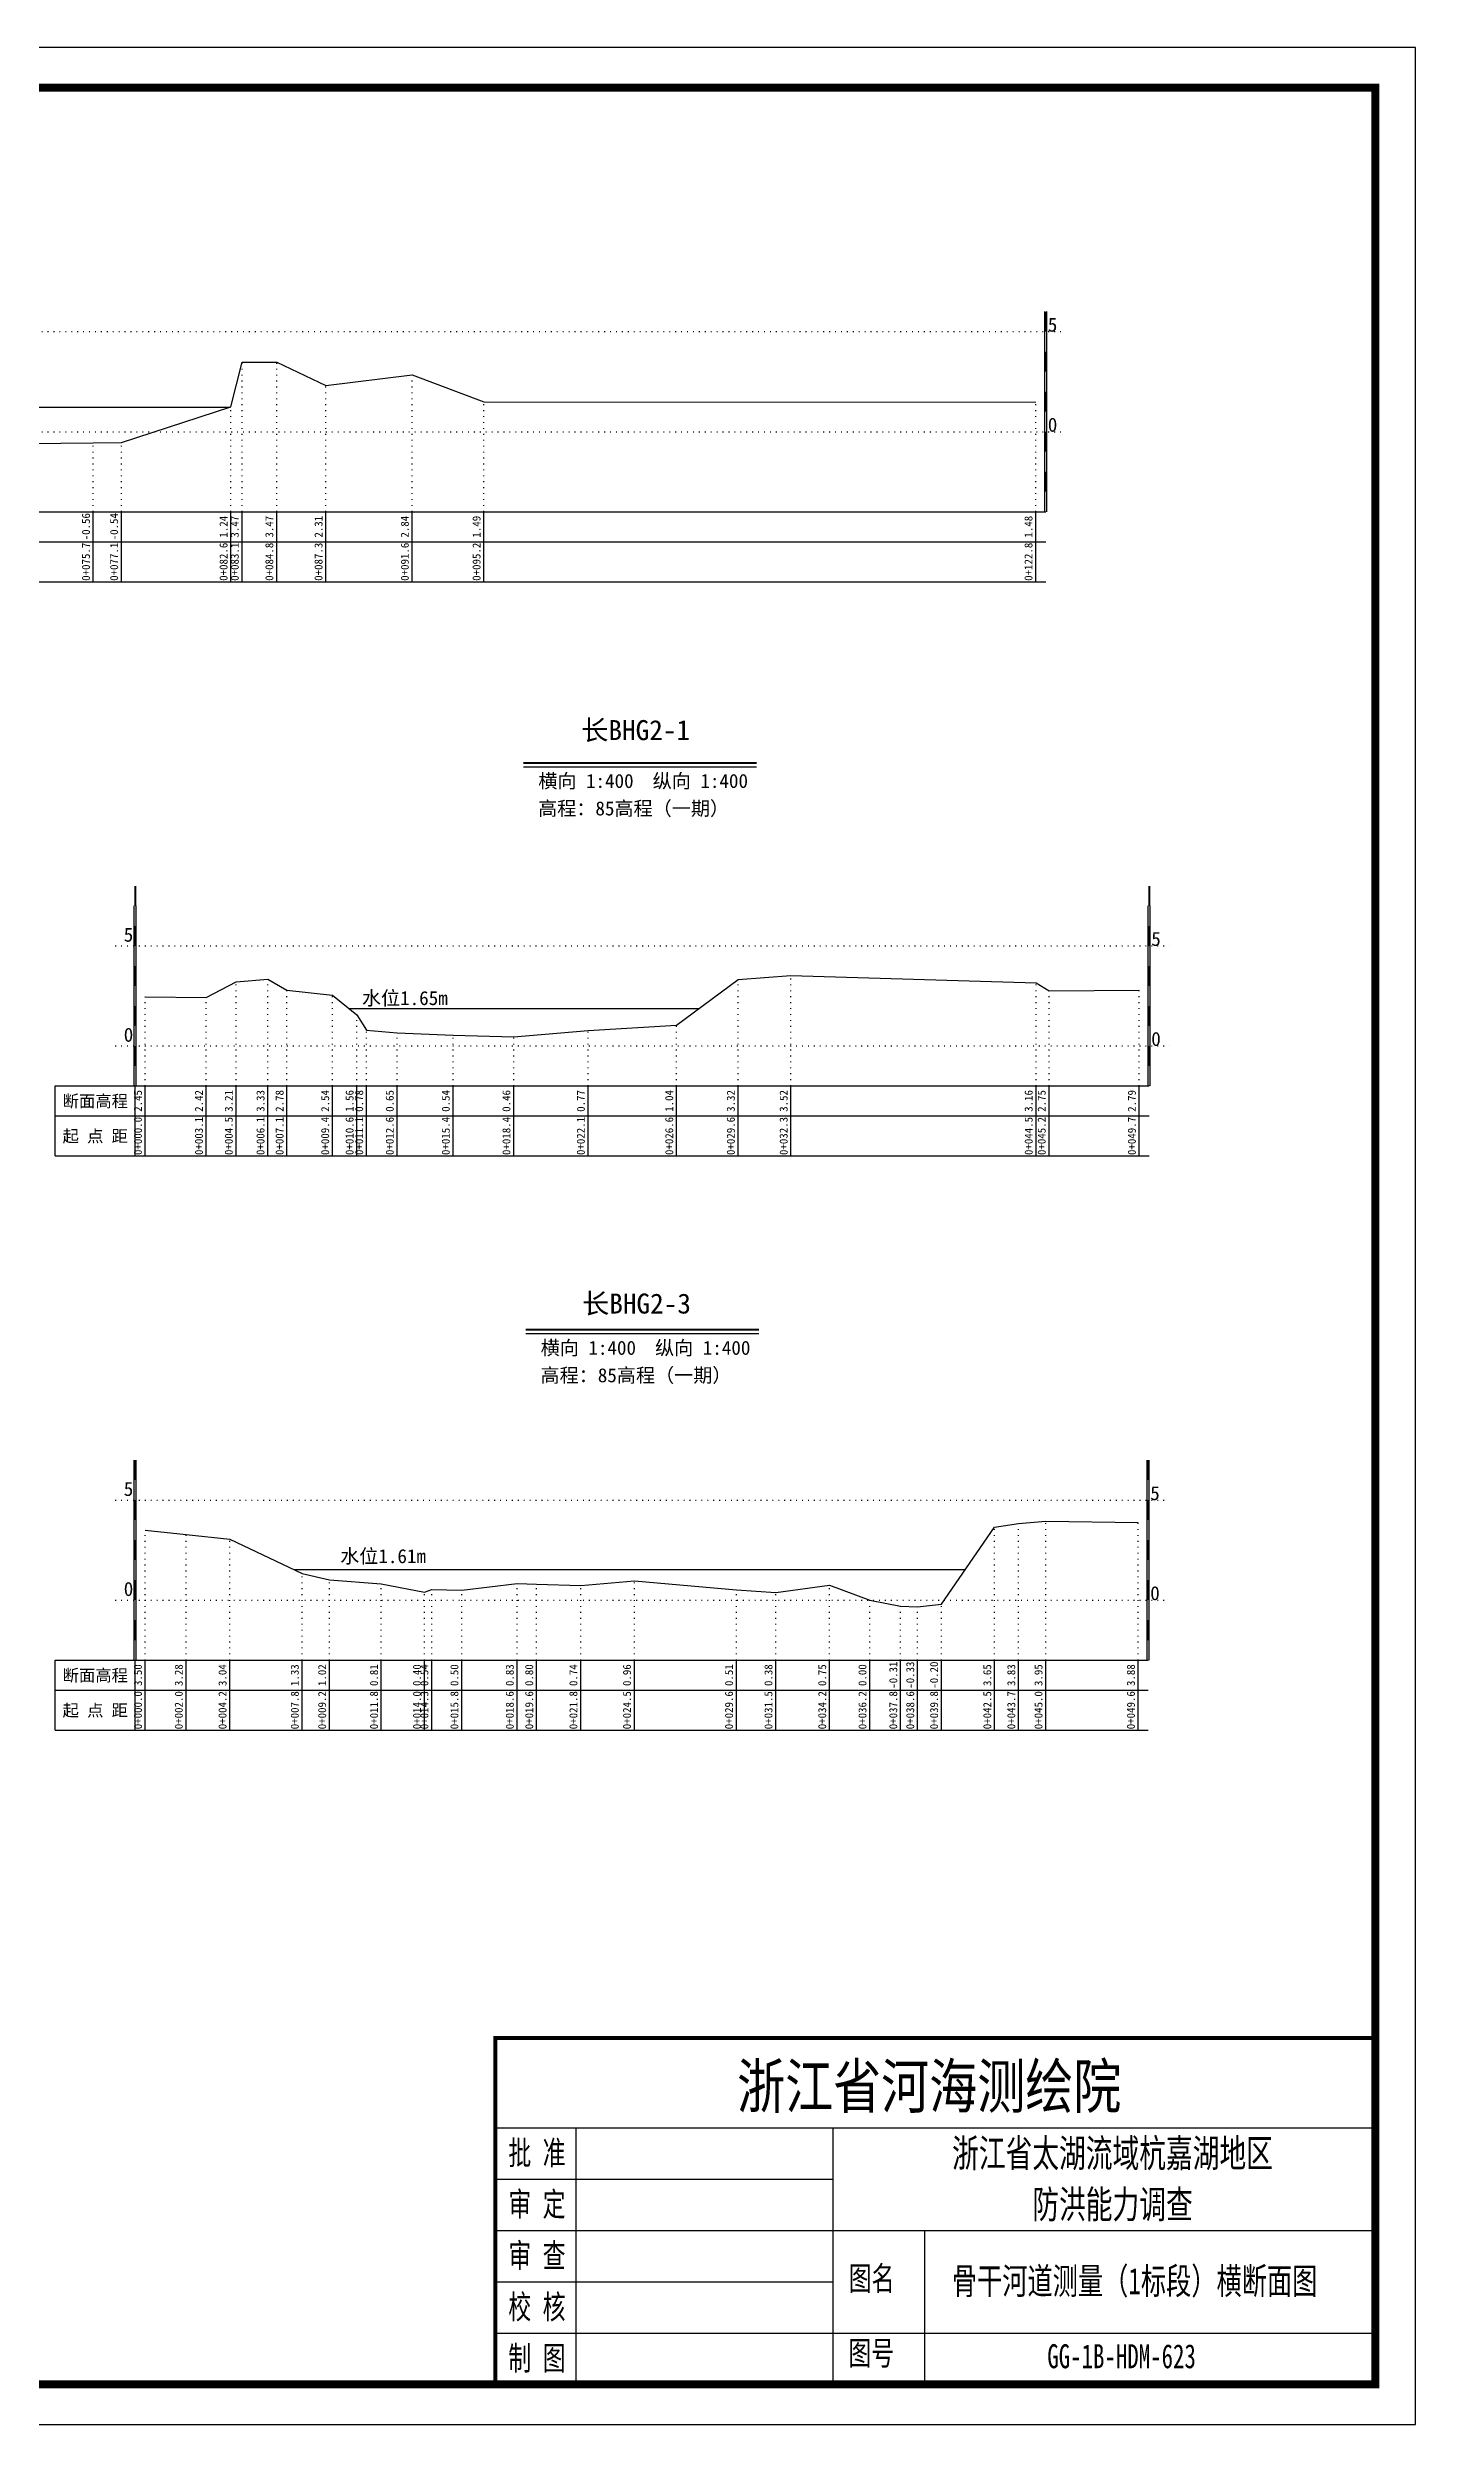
# Model space of a CAD drawing. Header units: millimetres. Extents: x 518104 to 523342, y 3371901 to 3372198.
# Drawn here: x 519798.6 to 519969.5, y 3371900.9 to 3372197.9 of the extents above; entities that cross this region are included whole.
import ezdxf
from ezdxf.enums import TextEntityAlignment as Align

# ---------------------------------------------------------------- set-up
doc = ezdxf.new("R2010")
doc.units = ezdxf.units.MM
doc.header["$LTSCALE"] = 0.4
doc.header["$MEASUREMENT"] = 0
doc.linetypes.add('X4', pattern=[1.6, 0, -1.6])
for name, color, linetype in [('DMX', 1, 'Continuous'), ('TEXT', 7, 'Continuous'), ('zdm1', 5, 'Continuous'), ('ZDMT5', 3, 'Continuous'), ('图层1', 4, 'Continuous'), ('图框', 7, 'Continuous'), ('断面名称', 5, 'Continuous'), ('比例尺', 3, 'Continuous'), ('水位', 4, 'Continuous')]:
    doc.layers.add(name, color=color, linetype=linetype)
doc.styles.add('HDM', font='仿宋_GB2312.ttf')
doc.styles.add('tk2', font='SimSun.ttf', dxfattribs={"width": 0.8})

msp = doc.modelspace()

# ---------------------------------------------------------------- linework, layer by layer
at = {"lineweight": 100, "const_width": 0.5}
msp.add_lwpolyline([(519964.52, 3371949.15), (519854.52, 3371949.15), (519854.52, 3371905.87), (519964.52, 3371905.87), (519964.52, 3371949.15)], dxfattribs=at)
at = {"layer": 'DMX', "linetype": 'Continuous', "flags": 128}
for points in [[(519792.05, 3372148.37), (519804.27, 3372148.47), (519807.8, 3372148.52), (519807.8, 3372148.52), (519821.47, 3372152.97), (519822.87, 3372158.55), (519827.2, 3372158.55), (519833.35, 3372155.65), (519844.12, 3372156.97), (519853.1, 3372153.6), (519922.07, 3372153.57)], [(519810.77, 3372079.25), (519818.4, 3372079.17), (519822.12, 3372081.15), (519826.1, 3372081.45), (519828.47, 3372080.07), (519834.17, 3372079.47), (519837.22, 3372077.02), (519838.42, 3372075.07), (519842.25, 3372074.75), (519849.25, 3372074.47), (519856.82, 3372074.27), (519866.12, 3372075.05), (519877.17, 3372075.72), (519884.87, 3372081.42), (519891.47, 3372081.92), (519922.1, 3372081.02), (519923.72, 3372080), (519935, 3372080.1)], [(519810.77, 3372012.62), (519815.87, 3372012.07), (519821.35, 3372011.47), (519830.37, 3372007.2), (519833.8, 3372006.42), (519840.27, 3372005.9), (519845.65, 3372004.87), (519846.57, 3372005.22), (519850.32, 3372005.12), (519857.25, 3372005.95), (519859.67, 3372005.87), (519865.2, 3372005.72), (519871.9, 3372006.27), (519884.65, 3372005.15), (519889.57, 3372004.82), (519896.3, 3372005.75), (519901.32, 3372003.87), (519905.17, 3372003.1), (519907.3, 3372003.05), (519910.27, 3372003.37), (519916.92, 3372013), (519919.92, 3372013.45), (519923.32, 3372013.75), (519934.87, 3372013.57)]]:
    msp.add_lwpolyline(points, dxfattribs=at)
at = {"layer": 'TEXT', "color": 0}
for p, q in [((519854.52, 3371937.95, 0), (519964.52, 3371937.95, 0)), ((519864.6, 3371937.95, 0), (519864.6, 3371912.29, 0)), ((519896.69, 3371937.95, 0), (519896.69, 3371912.29, 0)), ((519854.52, 3371931.54, 0), (519896.69, 3371931.54, 0)), ((519854.52, 3371925.12, 0), (519896.69, 3371925.12, 0)), ((519896.69, 3371925.12, 0), (519964.52, 3371925.12, 0)), ((519908.17, 3371925.12, 0), (519908.17, 3371905.87, 0)), ((519854.52, 3371918.7, 0), (519896.69, 3371918.7, 0)), ((519854.52, 3371912.29, 0), (519964.52, 3371912.29, 0)), ((519864.6, 3371912.29, 0), (519864.6, 3371905.87, 0)), ((519896.69, 3371912.29, 0), (519896.69, 3371905.87, 0))]:
    msp.add_line(p, q, dxfattribs=at)
at = {"layer": 'zdm1', "linetype": 'Continuous'}
for p, q in [((519923.2, 3372139.87), (519923.2, 3372164.87)), ((519923.45, 3372139.87), (519923.45, 3372164.87)), ((519615.1, 3372139.87), (519923.32, 3372139.87)), ((519603.85, 3372136.12), (519923.32, 3372136.12)), ((519603.85, 3372131.12), (519923.32, 3372131.12)), ((519809.4, 3372068.12), (519809.4, 3372090.62)), ((519809.65, 3372068.12), (519809.65, 3372090.62)), ((519936.12, 3372068.12), (519936.12, 3372090.62)), ((519936.37, 3372068.12), (519936.37, 3372090.62)), ((519799.52, 3372059.37), (519799.52, 3372068.12)), ((519799.52, 3372068.12), (519810.77, 3372068.12)), ((519809.52, 3372059.37), (519809.52, 3372068.12)), ((519810.77, 3372068.12), (519936.25, 3372068.12)), ((519799.52, 3372064.37), (519936.25, 3372064.37)), ((519799.52, 3372059.37), (519936.25, 3372059.37)), ((519809.4, 3371996.37), (519809.4, 3372021.37)), ((519809.65, 3371996.37), (519809.65, 3372021.37)), ((519936, 3371996.37), (519936, 3372021.37)), ((519936.25, 3371996.37), (519936.25, 3372021.37)), ((519799.52, 3371987.62), (519799.52, 3371996.37)), ((519799.52, 3371996.37), (519810.77, 3371996.37)), ((519809.52, 3371987.62), (519809.52, 3371996.37)), ((519810.77, 3371996.37), (519936.12, 3371996.37)), ((519799.52, 3371992.62), (519936.12, 3371992.62)), ((519799.52, 3371987.62), (519936.12, 3371987.62))]:
    msp.add_line(p, q, dxfattribs=at)
at = {"layer": 'zdm1', "linetype": 'X4'}
for p, q in [((519611.35, 3372162.37), (519925.82, 3372162.37)), ((519611.35, 3372149.87), (519925.82, 3372149.87)), ((519807.02, 3372085.62), (519938.75, 3372085.62)), ((519807.02, 3372073.12), (519938.75, 3372073.12)), ((519807.02, 3372016.37), (519938.62, 3372016.37)), ((519807.02, 3372003.87), (519938.62, 3372003.87))]:
    msp.add_line(p, q, dxfattribs=at)
at = {"layer": 'zdm1', "linetype": 'Continuous', "flags": 128}
for points in [[(519923.32, 3372162.37, 0.25, 0.25, 0), (519923.32, 3372164.87, 0.25, 0.25, 0)], [(519923.32, 3372157.37, 0.25, 0.25, 0), (519923.32, 3372159.87, 0.25, 0.25, 0)], [(519923.32, 3372152.37, 0.25, 0.25, 0), (519923.32, 3372154.87, 0.25, 0.25, 0)], [(519923.32, 3372147.37, 0.25, 0.25, 0), (519923.32, 3372149.87, 0.25, 0.25, 0)], [(519923.32, 3372142.37, 0.25, 0.25, 0), (519923.32, 3372144.87, 0.25, 0.25, 0)], [(519809.52, 3372090.62, 0.25, 0.25, 0), (519809.52, 3372093.12, 0.25, 0.25, 0)], [(519936.25, 3372090.62, 0.25, 0.25, 0), (519936.25, 3372093.12, 0.25, 0.25, 0)], [(519809.52, 3372085.62, 0.25, 0.25, 0), (519809.52, 3372088.12, 0.25, 0.25, 0)], [(519936.25, 3372085.62, 0.25, 0.25, 0), (519936.25, 3372088.12, 0.25, 0.25, 0)], [(519809.52, 3372080.62, 0.25, 0.25, 0), (519809.52, 3372083.12, 0.25, 0.25, 0)], [(519936.25, 3372080.62, 0.25, 0.25, 0), (519936.25, 3372083.12, 0.25, 0.25, 0)], [(519809.52, 3372075.62, 0.25, 0.25, 0), (519809.52, 3372078.12, 0.25, 0.25, 0)], [(519936.25, 3372075.62, 0.25, 0.25, 0), (519936.25, 3372078.12, 0.25, 0.25, 0)], [(519809.52, 3372070.62, 0.25, 0.25, 0), (519809.52, 3372073.12, 0.25, 0.25, 0)], [(519936.25, 3372070.62, 0.25, 0.25, 0), (519936.25, 3372073.12, 0.25, 0.25, 0)], [(519809.52, 3372018.87, 0.25, 0.25, 0), (519809.52, 3372021.37, 0.25, 0.25, 0)], [(519936.12, 3372018.87, 0.25, 0.25, 0), (519936.12, 3372021.37, 0.25, 0.25, 0)], [(519809.52, 3372013.87, 0.25, 0.25, 0), (519809.52, 3372016.37, 0.25, 0.25, 0)], [(519936.12, 3372013.87, 0.25, 0.25, 0), (519936.12, 3372016.37, 0.25, 0.25, 0)], [(519809.52, 3372008.87, 0.25, 0.25, 0), (519809.52, 3372011.37, 0.25, 0.25, 0)], [(519936.12, 3372008.87, 0.25, 0.25, 0), (519936.12, 3372011.37, 0.25, 0.25, 0)], [(519809.52, 3372003.87, 0.25, 0.25, 0), (519809.52, 3372006.37, 0.25, 0.25, 0)], [(519936.12, 3372003.87, 0.25, 0.25, 0), (519936.12, 3372006.37, 0.25, 0.25, 0)], [(519809.52, 3371998.87, 0.25, 0.25, 0), (519809.52, 3372001.37, 0.25, 0.25, 0)], [(519936.12, 3371998.87, 0.25, 0.25, 0), (519936.12, 3372001.37, 0.25, 0.25, 0)]]:
    msp.add_lwpolyline(points, format="xyseb", dxfattribs=at)
at = {"layer": 'ZDMT5', "linetype": 'X4'}
for p, q in [((519822.87, 3372139.87), (519822.87, 3372158.55)), ((519827.2, 3372139.87), (519827.2, 3372158.55)), ((519844.12, 3372139.87), (519844.12, 3372156.97)), ((519821.47, 3372139.87), (519821.47, 3372152.97)), ((519833.35, 3372139.87), (519833.35, 3372155.65)), ((519853.1, 3372139.87), (519853.1, 3372153.6)), ((519922.07, 3372139.87), (519922.07, 3372153.57)), ((519804.27, 3372139.87), (519804.27, 3372148.47)), ((519807.8, 3372139.87), (519807.8, 3372148.52)), ((519807.8, 3372139.87), (519807.8, 3372148.52)), ((519891.47, 3372068.12), (519891.47, 3372081.92)), ((519810.77, 3372068.12), (519810.77, 3372079.25)), ((519818.4, 3372068.12), (519818.4, 3372079.17)), ((519822.12, 3372068.12), (519822.12, 3372081.15)), ((519826.1, 3372068.12), (519826.1, 3372081.45)), ((519828.47, 3372068.12), (519828.47, 3372080.07)), ((519834.17, 3372068.12), (519834.17, 3372079.47)), ((519884.87, 3372068.12), (519884.87, 3372081.42)), ((519922.1, 3372068.12), (519922.1, 3372081.02)), ((519923.72, 3372068.12), (519923.72, 3372080)), ((519935, 3372068.12), (519935, 3372080.1)), ((519837.22, 3372068.12), (519837.22, 3372077.02)), ((519877.17, 3372068.12), (519877.17, 3372075.72)), ((519838.42, 3372068.12), (519838.42, 3372075.07)), ((519842.25, 3372068.12), (519842.25, 3372074.75)), ((519849.25, 3372068.12), (519849.25, 3372074.47)), ((519856.82, 3372068.12), (519856.82, 3372074.27)), ((519866.12, 3372068.12), (519866.12, 3372075.05)), ((519919.92, 3371996.37), (519919.92, 3372013.45)), ((519923.32, 3371996.37), (519923.32, 3372013.75)), ((519934.87, 3371996.37), (519934.87, 3372013.57)), ((519810.77, 3371996.37), (519810.77, 3372012.62)), ((519815.87, 3371996.37), (519815.87, 3372012.07)), ((519821.35, 3371996.37), (519821.35, 3372011.47)), ((519916.92, 3371996.37), (519916.92, 3372013)), ((519830.37, 3371996.37), (519830.37, 3372007.2)), ((519833.8, 3371996.37), (519833.8, 3372006.42)), ((519840.27, 3371996.37), (519840.27, 3372005.9)), ((519845.65, 3371996.37), (519845.65, 3372004.87)), ((519846.57, 3371996.37), (519846.57, 3372005.22)), ((519850.32, 3371996.37), (519850.32, 3372005.12)), ((519857.25, 3371996.37), (519857.25, 3372005.95)), ((519859.67, 3371996.37), (519859.67, 3372005.87)), ((519865.2, 3371996.37), (519865.2, 3372005.72)), ((519871.9, 3371996.37), (519871.9, 3372006.27)), ((519884.65, 3371996.37), (519884.65, 3372005.15)), ((519889.57, 3371996.37), (519889.57, 3372004.82)), ((519896.3, 3371996.37), (519896.3, 3372005.75)), ((519901.32, 3371996.37), (519901.32, 3372003.87)), ((519905.17, 3371996.37), (519905.17, 3372003.1)), ((519907.3, 3371996.37), (519907.3, 3372003.05)), ((519910.27, 3371996.37), (519910.27, 3372003.37))]:
    msp.add_line(p, q, dxfattribs=at)
at = {"layer": 'ZDMT5', "linetype": 'Continuous'}
for p, q in [((519804.27, 3372131.12), (519804.27, 3372139.87)), ((519807.8, 3372131.12), (519807.8, 3372139.87)), ((519821.47, 3372131.12), (519821.47, 3372139.87)), ((519822.87, 3372131.12), (519822.87, 3372139.87)), ((519827.2, 3372131.12), (519827.2, 3372139.87)), ((519833.35, 3372131.12), (519833.35, 3372139.87)), ((519844.12, 3372131.12), (519844.12, 3372139.87)), ((519853.1, 3372131.12), (519853.1, 3372139.87)), ((519922.07, 3372131.12), (519922.07, 3372139.87)), ((519810.77, 3372059.37), (519810.77, 3372068.12)), ((519818.4, 3372059.37), (519818.4, 3372068.12)), ((519822.12, 3372059.37), (519822.12, 3372068.12)), ((519826.1, 3372059.37), (519826.1, 3372068.12)), ((519828.47, 3372059.37), (519828.47, 3372068.12)), ((519834.17, 3372059.37), (519834.17, 3372068.12)), ((519837.22, 3372059.37), (519837.22, 3372068.12)), ((519838.42, 3372059.37), (519838.42, 3372068.12)), ((519842.25, 3372059.37), (519842.25, 3372068.12)), ((519849.25, 3372059.37), (519849.25, 3372068.12)), ((519856.82, 3372059.37), (519856.82, 3372068.12)), ((519866.12, 3372059.37), (519866.12, 3372068.12)), ((519877.17, 3372059.37), (519877.17, 3372068.12)), ((519884.87, 3372059.37), (519884.87, 3372068.12)), ((519891.47, 3372059.37), (519891.47, 3372068.12)), ((519922.1, 3372059.37), (519922.1, 3372068.12)), ((519923.72, 3372059.37), (519923.72, 3372068.12)), ((519935, 3372059.37), (519935, 3372068.12)), ((519810.77, 3371987.62), (519810.77, 3371996.37)), ((519815.87, 3371987.62), (519815.87, 3371996.37)), ((519821.35, 3371987.62), (519821.35, 3371996.37)), ((519830.37, 3371987.62), (519830.37, 3371996.37)), ((519833.8, 3371987.62), (519833.8, 3371996.37)), ((519840.27, 3371987.62), (519840.27, 3371996.37)), ((519845.65, 3371987.62), (519845.65, 3371996.37)), ((519846.57, 3371987.62), (519846.57, 3371996.37)), ((519850.32, 3371987.62), (519850.32, 3371996.37)), ((519857.25, 3371987.62), (519857.25, 3371996.37)), ((519859.67, 3371987.62), (519859.67, 3371996.37)), ((519865.2, 3371987.62), (519865.2, 3371996.37)), ((519871.9, 3371987.62), (519871.9, 3371996.37)), ((519884.65, 3371987.62), (519884.65, 3371996.37)), ((519889.57, 3371987.62), (519889.57, 3371996.37)), ((519896.3, 3371987.62), (519896.3, 3371996.37)), ((519901.32, 3371987.62), (519901.32, 3371996.37)), ((519905.17, 3371987.62), (519905.17, 3371996.37)), ((519907.3, 3371987.62), (519907.3, 3371996.37)), ((519910.27, 3371987.62), (519910.27, 3371996.37)), ((519916.92, 3371987.62), (519916.92, 3371996.37)), ((519919.92, 3371987.62), (519919.92, 3371996.37)), ((519923.32, 3371987.62), (519923.32, 3371996.37)), ((519934.87, 3371987.62), (519934.87, 3371996.37))]:
    msp.add_line(p, q, dxfattribs=at)
at = {"layer": '图层1', "color": 6, "linetype": 'Continuous', "flags": 128}
msp.add_lwpolyline([(519685.13, 3372152.94), (519821.39, 3372152.94)], dxfattribs=at)
at = {"layer": '图框', "flags": 128}
msp.add_lwpolyline([(519549.52, 3371900.87), (519969.52, 3371900.87), (519969.52, 3372197.87), (519549.52, 3372197.87)], close=True, dxfattribs=at)
at = {"layer": '图框', "const_width": 1, "flags": 128}
msp.add_lwpolyline([(519574.52, 3371905.87), (519964.52, 3371905.87), (519964.52, 3372192.87), (519574.52, 3372192.87)], close=True, dxfattribs=at)
at = {"layer": '比例尺', "color": 3, "linetype": 'Continuous', "lineweight": 40}
for p, q in [((519858.03, 3372108.5), (519887.15, 3372108.5)), ((519858.32, 3372037.67), (519887.45, 3372037.67))]:
    msp.add_line(p, q, dxfattribs=at)
at = {"layer": '比例尺', "color": 3, "linetype": 'Continuous'}
for p, q in [((519858.03, 3372108), (519887.15, 3372108)), ((519858.32, 3372037.17), (519887.45, 3372037.17))]:
    msp.add_line(p, q, dxfattribs=at)
at = {"layer": '水位', "color": 6, "linetype": 'Continuous', "flags": 128}
for points in [[(519879.94, 3372077.77), (519836.29, 3372077.77)], [(519913.24, 3372007.67), (519829.37, 3372007.67)]]:
    msp.add_lwpolyline(points, dxfattribs=at)

# ---------------------------------------------------------------- texts
at = {"layer": 'TEXT', "color": 7, "ltscale": 8, "style": 'tk2'}
for tag, p, s, height, width in [('浙江省河海测绘院', (519884.74, 3371940.39, 0), '（单位名称）', 5.5, 0.8), ('批 准', (519856.14, 3371933.32, 0), '批准', 3, 0.7), ('审 定', (519856.14, 3371926.91, 0), '审定', 3, 0.7), ('审 查', (519856.14, 3371920.49, 0), '审 查', 3, 0.7), ('图名', (519898.68, 3371917.62, 0), '审查', 3, 0.7), ('校 核', (519856.14, 3371914.07, 0), '校 核', 3, 0.7), ('制 图', (519856.14, 3371907.66, 0), '制 图', 3, 0.7), ('图号', (519898.63, 3371908.29, 0), '图号', 3, 0.7)]:
    msp.add_attdef(tag, p, s, height=height, dxfattribs=dict(at, width=width))
at = {"layer": 'TEXT', "color": 0, "style": 'tk2', "width": 0.7}
for tag, text, height, p in [('浙江省太湖流域杭嘉湖地区', '浙江省太湖流域杭嘉湖地区', 3.5, (519931.66, 3371934.77, -206.67)), ('防洪能力调查', '防洪能力调查', 3.5, (519931.66, 3371928.38, -206.67)), ('骨干河道测量（1标段）横断面图', '骨干河道测量（1标段）横断面图', 3.3, (519934.42, 3371918.8, -206.67)), ('GG-1B-HDM-623', 'GG-1B-HDM-001', 3, (519932.79, 3371909.4, -206.67))]:
    msp.add_attdef(tag, text=text, height=height, dxfattribs=at).set_placement(p, align=Align.MIDDLE_CENTER)
at = {"layer": 'zdm1', "linetype": 'Continuous', "style": 'HDM'}
for s, p in [('5', (519923.57, 3372162.37)), ('0', (519923.57, 3372149.87)), ('5', (519936.5, 3372085.62)), ('0', (519936.5, 3372073.12)), ('5', (519936.37, 3372016.37)), ('0', (519936.37, 3372003.87))]:
    msp.add_text(s, height=1.75, dxfattribs=at).set_placement(p)
for s, p in [('5', (519809.27, 3372085.62)), ('0', (519809.27, 3372073.12)), ('5', (519809.27, 3372016.37)), ('0', (519809.27, 3372003.87))]:
    msp.add_text(s, height=1.75, dxfattribs=at).set_placement(p, align=Align.BOTTOM_RIGHT)
for s, p in [('断面高程', (519804.52, 3372066.25)), ('起 点 距', (519804.52, 3372061.87)), ('断面高程', (519804.52, 3371994.5)), ('起 点 距', (519804.52, 3371990.12))]:
    msp.add_text(s, height=1.5, dxfattribs=at).set_placement(p, align=Align.MIDDLE)
at = {"layer": 'ZDMT5', "linetype": 'Continuous', "style": 'HDM'}
for s, p in [('-0.56', (519804.15, 3372138)), ('-0.54', (519807.67, 3372138)), ('1.24', (519821.35, 3372138)), ('3.47', (519822.75, 3372138)), ('3.47', (519827.07, 3372138)), ('2.31', (519833.22, 3372138)), ('2.84', (519844, 3372138)), ('1.49', (519852.97, 3372138)), ('1.48', (519921.95, 3372138)), ('0+075.7', (519804.15, 3372133.62)), ('0+077.1', (519807.67, 3372133.62)), ('0+082.6', (519821.35, 3372133.62)), ('0+083.1', (519822.75, 3372133.62)), ('0+084.8', (519827.07, 3372133.62)), ('0+087.3', (519833.22, 3372133.62)), ('0+091.6', (519844, 3372133.62)), ('0+095.2', (519852.97, 3372133.62)), ('0+122.8', (519921.95, 3372133.62)), ('2.45', (519810.65, 3372066.25)), ('2.42', (519818.27, 3372066.25)), ('3.21', (519822, 3372066.25)), ('3.33', (519825.97, 3372066.25)), ('2.78', (519828.35, 3372066.25)), ('2.54', (519834.05, 3372066.25)), ('1.56', (519837.1, 3372066.25)), ('0.78', (519838.3, 3372066.25)), ('0.65', (519842.12, 3372066.25)), ('0.54', (519849.12, 3372066.25)), ('0.46', (519856.7, 3372066.25)), ('0.77', (519866, 3372066.25)), ('1.04', (519877.05, 3372066.25)), ('3.32', (519884.75, 3372066.25)), ('3.52', (519891.35, 3372066.25)), ('3.16', (519921.97, 3372066.25)), ('2.75', (519923.6, 3372066.25)), ('2.79', (519934.87, 3372066.25)), ('0+000.0', (519810.65, 3372061.87)), ('0+003.1', (519818.27, 3372061.87)), ('0+004.5', (519822, 3372061.87)), ('0+006.1', (519825.97, 3372061.87)), ('0+007.1', (519828.35, 3372061.87)), ('0+009.4', (519834.05, 3372061.87)), ('0+010.6', (519837.1, 3372061.87)), ('0+011.1', (519838.3, 3372061.87)), ('0+012.6', (519842.12, 3372061.87)), ('0+015.4', (519849.12, 3372061.87)), ('0+018.4', (519856.7, 3372061.87)), ('0+022.1', (519866, 3372061.87)), ('0+026.6', (519877.05, 3372061.87)), ('0+029.6', (519884.75, 3372061.87)), ('0+032.3', (519891.35, 3372061.87)), ('0+044.5', (519921.97, 3372061.87)), ('0+045.2', (519923.6, 3372061.87)), ('0+049.7', (519934.87, 3372061.87)), ('3.50', (519810.65, 3371994.5)), ('3.28', (519815.75, 3371994.5)), ('3.04', (519821.22, 3371994.5)), ('1.33', (519830.25, 3371994.5)), ('1.02', (519833.67, 3371994.5)), ('0.81', (519840.15, 3371994.5)), ('0.40', (519845.52, 3371994.5)), ('0.54', (519846.45, 3371994.5)), ('0.50', (519850.2, 3371994.5)), ('0.83', (519857.12, 3371994.5)), ('0.80', (519859.55, 3371994.5)), ('0.74', (519865.07, 3371994.5)), ('0.96', (519871.77, 3371994.5)), ('0.51', (519884.52, 3371994.5)), ('0.38', (519889.45, 3371994.5)), ('0.75', (519896.17, 3371994.5)), ('0.00', (519901.2, 3371994.5)), ('-0.31', (519905.05, 3371994.5)), ('-0.33', (519907.17, 3371994.5)), ('-0.20', (519910.15, 3371994.5)), ('3.65', (519916.8, 3371994.5)), ('3.83', (519919.8, 3371994.5)), ('3.95', (519923.2, 3371994.5)), ('3.88', (519934.75, 3371994.5)), ('0+000.0', (519810.65, 3371990.12)), ('0+002.0', (519815.75, 3371990.12)), ('0+004.2', (519821.22, 3371990.12)), ('0+007.8', (519830.25, 3371990.12)), ('0+009.2', (519833.67, 3371990.12)), ('0+011.8', (519840.15, 3371990.12)), ('0+014.0', (519845.52, 3371990.12)), ('0+014.3', (519846.45, 3371990.12)), ('0+015.8', (519850.2, 3371990.12)), ('0+018.6', (519857.12, 3371990.12)), ('0+019.6', (519859.55, 3371990.12)), ('0+021.8', (519865.07, 3371990.12)), ('0+024.5', (519871.77, 3371990.12)), ('0+029.6', (519884.52, 3371990.12)), ('0+031.5', (519889.45, 3371990.12)), ('0+034.2', (519896.17, 3371990.12)), ('0+036.2', (519901.2, 3371990.12)), ('0+037.8', (519905.05, 3371990.12)), ('0+038.6', (519907.17, 3371990.12)), ('0+039.8', (519910.15, 3371990.12)), ('0+042.5', (519916.8, 3371990.12)), ('0+043.7', (519919.8, 3371990.12)), ('0+045.0', (519923.2, 3371990.12)), ('0+049.6', (519934.75, 3371990.12))]:
    msp.add_text(s, height=1, rotation=90, dxfattribs=at).set_placement(p, align=Align.BOTTOM_CENTER)
at = {"layer": '断面名称', "color": 5, "linetype": 'Continuous', "style": 'HDM'}
for s, p in [('长BHG2-1', (519872.05, 3372112.63)), ('长BHG2-3', (519872.16, 3372040.98))]:
    msp.add_text(s, height=2.5, dxfattribs=at).set_placement(p, align=Align.MIDDLE)
at = {"layer": '比例尺', "color": 3, "linetype": 'Continuous', "style": 'HDM'}
for s, p in [('横向 1:400  纵向 1:400', (519886.1, 3372104.83)), ('高程：85高程（一期）', (519883.73, 3372101.4)), ('横向 1:400  纵向 1:400', (519886.4, 3372034)), ('高程：85高程（一期）', (519884.03, 3372030.57))]:
    msp.add_text(s, height=1.75, dxfattribs=at).set_placement(p, align=Align.BOTTOM_RIGHT)
at = {"layer": '水位', "color": 6, "linetype": 'Continuous', "style": 'HDM'}
for s, p in [('水位1.65m', (519843.21, 3372079.14)), ('水位1.61m', (519840.49, 3372009.41))]:
    msp.add_text(s, height=1.75, dxfattribs=at).set_placement(p, align=Align.MIDDLE)

doc.saveas('drawing.dxf')
